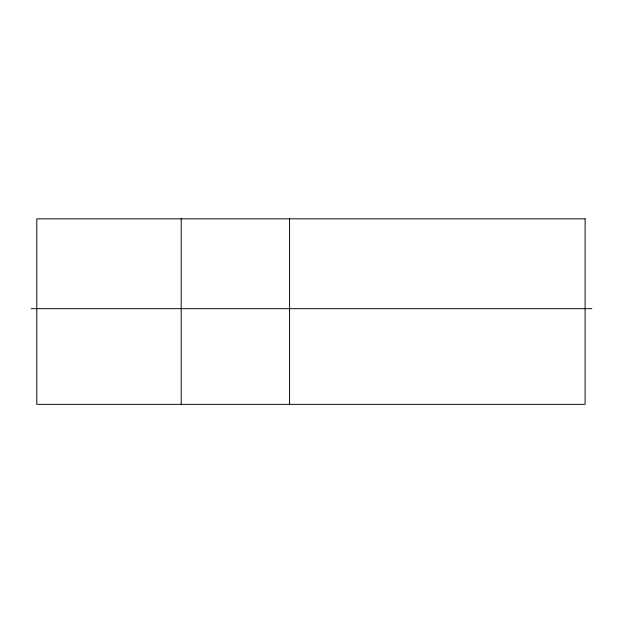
<?xml version="1.0" encoding="UTF-8"?>
<svg xmlns="http://www.w3.org/2000/svg" width="623" height="623" viewBox="0 0 623 623"><rect width="100%" height="100%" fill="white"/><g stroke="black" fill="none" stroke-linecap="round" stroke-linejoin="round"><path stroke-width="0.93" d="M31.15 308.673L591.85 308.673M289.563 218.829L289.563 404.343M181.207 218.657L181.207 404.343M585.106 218.829L36.788 218.829L36.788 404.343L585.106 404.343L585.106 218.829"/></g></svg>
